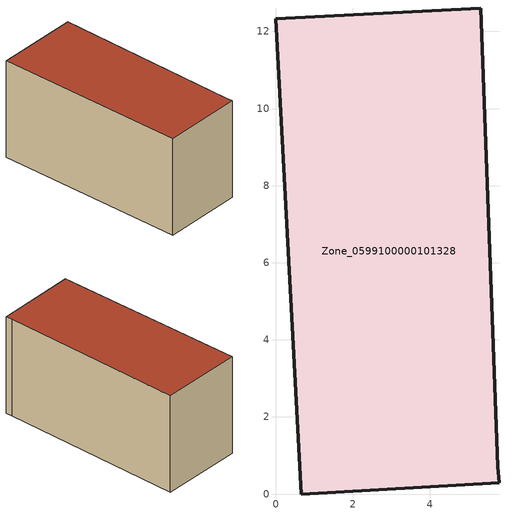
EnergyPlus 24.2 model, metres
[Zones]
Zone_0599100000101328
 floor ground (C_G): 5.32,12.61 5.76,0.71 5.8,0.29 0.66,0 0,12.33 z0
 wall outside (C_F): 5.76,0.71 5.32,12.61 0,12.33 0.66,0 5.8,0.29 5.76,0.71 z0:6.47
 roof outside (C_R): 0.66,0 5.8,0.29 5.76,0.71 5.32,12.61 0,12.33 z6.47
[BUILDING]
Pand.0599100000101328: North Axis=0; Terrain=City; Loads Convergence Tolerance Value=0.04; Temperature Convergence Tolerance Value=0.4; Solar Distribution=FullExterior; Maximum Number of Warmup Days=25; Minimum Number of Warmup Days=1
[Site:Location]
Rotterdam.The.Hague.AP_ZH_NLD Design_Conditions: Latitude=51.96; Longitude=4.45; Time Zone=1; Elevation=-4.5
[SITE:GROUNDTEMPERATURE:BUILDINGSURFACE]
18, 18, 18, 18, 18, 18, 18, 18, 18, 18, 18, 18
[MATERIAL] Thermal Absorptance=0.9; Solar Absorptance=0.7; Visible Absorptance=0.7
Name | Roughness | Thickness | Conductivity | Density | Specific Heat
G.TI.1946 | MediumSmooth | 0.15 | 1 | 540 | 1210
F.TI.1946 | Rough | 0.3 | 0.857143 | 1920 | 840
R.TI.1946 | MediumRough | 0.2 | 0.1 | 1500 | 1000
[CONSTRUCTION]
C_G: G.TI.1946
C_F: F.TI.1946
C_R: R.TI.1946
[ZONE]
Zone_0599100000101328: Type=1; Multiplier=1; Ceiling Height=Autocalculate; Volume=Autocalculate; Floor Area=autocalculate; Part of Total Floor Area=Yes
[ZONEINFILTRATION:DESIGNFLOWRATE]
Infil_Zone_0599100000101328: Zone or ZoneList or Space or SpaceList=Zone_0599100000101328; Schedule=AlwaysOn; Design Flow Rate Calculation Method=Flow/Area; Flow Rate per Floor Area=0.003; Constant Term Coefficient=1; Temperature Term Coefficient=0; Velocity Term Coefficient=0; Velocity Squared Term Coefficient=0
[HVACTEMPLATE:ZONE:IDEALLOADSAIRSYSTEM]
Zone_0599100000101328: Maximum Heating Supply Air Temperature=50; Minimum Cooling Supply Air Temperature=13; Maximum Heating Supply Air Humidity Ratio=0.0156; Minimum Cooling Supply Air Humidity Ratio=0.0077; Heating Limit=NoLimit; Cooling Limit=NoLimit; Dehumidification Control Type=ConstantSensibleHeatRatio; Cooling Sensible Heat Ratio=0.7; Dehumidification Setpoint=60; Humidification Control Type=None; Humidification Setpoint=30; Outdoor Air Method=None; Outdoor Air Flow Rate per Person=0.00944; Outdoor Air Flow Rate per Zone Floor Area=0; Outdoor Air Flow Rate per Zone=0; Demand Controlled Ventilation Type=None; Outdoor Air Economizer Type=NoEconomizer; Heat Recovery Type=None; Sensible Heat Recovery Effectiveness=0.7; Latent Heat Recovery Effectiveness=0.65
[ZONECONTROL:THERMOSTAT]
ThermostatControl_Zone_0599100000101328: Zone or ZoneList=Zone_0599100000101328; Control Type Schedule=DualSetpointControlType; Control 1=Thermostat_Zone_0599100000101328; Temperature Difference Between Cutout And Setpoint=0
[THERMOSTATSETPOINT:DUALSETPOINT]
Thermostat_Zone_0599100000101328: Heating Setpoint Temperature Schedule=HeatingSetpoint_Zone_0599100000101328; Cooling Setpoint Temperature Schedule=CoolingSetpoint_Zone_0599100000101328
[SCHEDULE:COMPACT]
HeatingSetpoint_Zone_0599100000101328: Through: 12/31, For: AllDays, Until: 24:00, 21
CoolingSetpoint_Zone_0599100000101328: Through: 12/31, For: AllDays, Until: 24:00, 24
DualSetpointControlType: Through: 12/31, For: AllDays, Until: 24:00, 4
AlwaysOn: Through: 12/31, For: AllDays, Until: 24:00, 1
